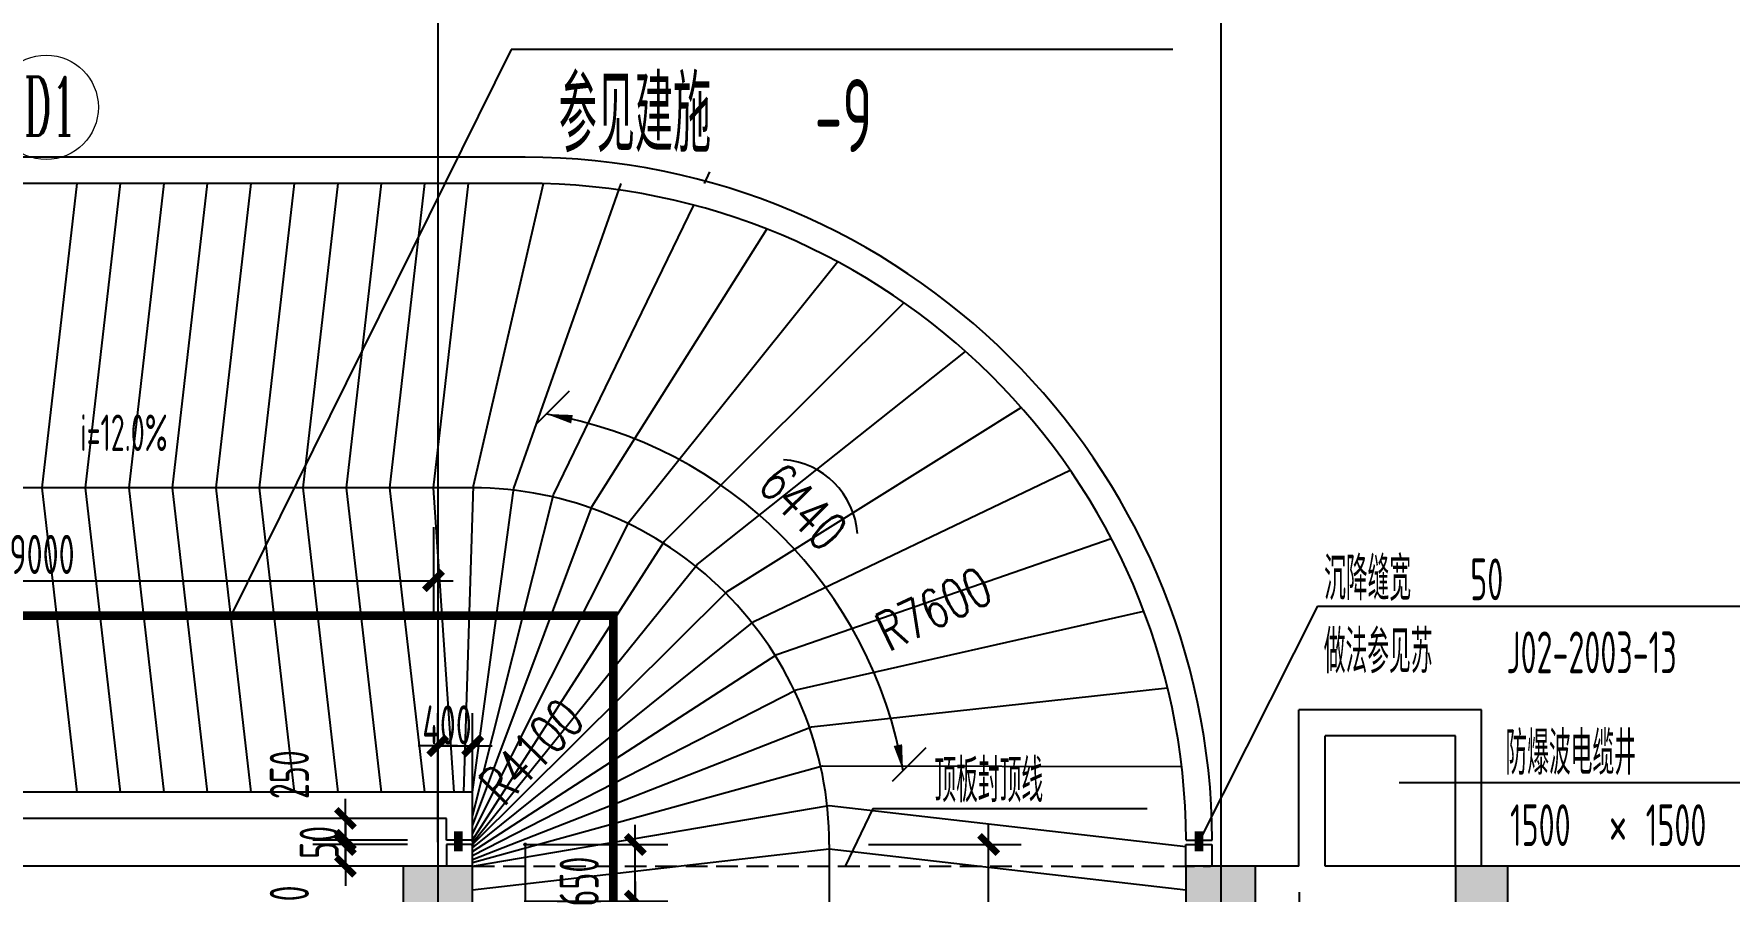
# Model space of a CAD drawing. Extents: x 1596194 to 1987057, y -212608 to 63160.
# Drawn here: x 1692386 to 1711875, y 31424 to 41279 of the extents above; entities that cross this region are included whole.
import ezdxf
from ezdxf.enums import TextEntityAlignment as Align

# ---------------------------------------------------------------- set-up
doc = ezdxf.new("R2010")
doc.units = 0
doc.header["$LTSCALE"] = 100
doc.header["$MEASUREMENT"] = 0
doc.linetypes.add('DASH', pattern=[0.35, 0.25, -0.1])
doc.layers.get('0').update_dxf_attribs({"linetype": 'CONTINUOUS'})
doc.layers.get('DEFPOINTS').update_dxf_attribs({"linetype": 'CONTINUOUS'})
doc.layers.add('AXIS', color=3, linetype='CONTINUOUS', lineweight=9)
for name, color, linetype in [('COLUMN', 1, 'CONTINUOUS'), ('DOTE', 251, 'CONTINUOUS'), ('PUB_DIM', 3, 'CONTINUOUS'), ('PUB_TEXT', 30, 'CONTINUOUS'), ('SOLID_HATCH', 40, 'CONTINUOUS'), ('STAIR', 5, 'CONTINUOUS'), ('WALL', 2, 'CONTINUOUS'), ('WINDOW', 4, 'CONTINUOUS'), ('图层2', 251, 'CONTINUOUS')]:
    doc.layers.add(name, color=color, linetype=linetype)
doc.styles.add('_TCH_DIM', font='SIMPLEX', dxfattribs={"bigfont": 'GBCBIG'})
doc.styles.add('COMPLEX', font='COMPLEX.shx')
doc.styles.add('DIM_FONT', font='SYSZ.shx', dxfattribs={"width": 0.7, "bigfont": 'SYFS.shx'})
doc.dimstyles.new('DIMN', dxfattribs={"dimtxt": 300, "dimasz": 1, "dimexe": 250, "dimexo": 300, "dimgap": 150, "dimtad": 1, "dimdec": 0, "dimzin": 0, "dimdsep": 46, "dimtxsty": 'DIM_FONT', "dimblk": 'ARCHTICK', "dimcen": 0.09, "dimclrt": 7, "dimazin": 2, "dimtfac": 1, "dimtdec": 0, "dimtix": 1, "dimtmove": 2, "dimatfit": 3, "dimldrblk": 'DOT', "dimfxl": 0, "dimtolj": 1, "dimtzin": 0, "dimarcsym": 0})
doc.dimstyles.new('DIMN150', dxfattribs={"dimscale": 1.5, "dimtxt": 300, "dimasz": 1, "dimexe": 250, "dimexo": 300, "dimgap": 30, "dimtad": 1, "dimdec": 0, "dimzin": 0, "dimdsep": 46, "dimtxsty": 'DIM_FONT', "dimblk": 'ARCHTICK', "dimcen": 0.09, "dimclrt": 7, "dimazin": 2, "dimtfac": 1, "dimtdec": 0, "dimtix": 1, "dimtmove": 2, "dimatfit": 3, "dimldrblk": 'DOT', "dimfxl": 0, "dimtolj": 1, "dimtzin": 0, "dimarcsym": 0})

# ---------------------------------------------------------------- blocks, each defined once
blk = doc.blocks.new('_archtick')
blk.add_line((-150, 0), (150, 0))
at = {"const_width": 50}
blk.add_lwpolyline([(-70, -70), (70, 70)], dxfattribs=at)
blk = doc.blocks.new('*D305')
at = {"layer": 'DEFPOINTS', "color": 0}
for p in [(1695968, 31960), (1697130, 31960), (1697130, 31710)]:
    blk.add_point(p, dxfattribs=at)
at = {"layer": 'PUB_DIM', "color": 0, "lineweight": -2}
for p, q in [((1696680, 31960), (1695593, 31960)), ((1695968, 31710), (1695968, 31960)), ((1696680, 31710), (1695593, 31710))]:
    blk.add_line(p, q, dxfattribs=at)
at = {"layer": 'PUB_DIM', "color": 0, "lineweight": -2, "xscale": 1.5, "yscale": 1.5, "zscale": 1.5}
for p, rotation in [((1695968, 31960), 90), ((1695968, 31710), 270)]:
    blk.add_blockref('_archtick', p, dxfattribs=dict(at, rotation=rotation))
at = {"layer": 'PUB_DIM', "color": 7, "insert": (1695323, 31208), "char_height": 450, "attachment_point": 5, "rotation": 90, "style": 'DIM_FONT'}
blk.add_mtext('\\A1;250', dxfattribs=at)
blk = doc.blocks.new('_Dot')
at = {"color": 0, "linetype": 'ByBlock', "lineweight": -2}
blk.add_line((-0.5, 0), (-1, 0), dxfattribs=at)
at = {"color": 0, "linetype": 'ByBlock', "const_width": 0.5}
blk.add_lwpolyline([(-0.25, 0, 1), (0.25, 0, 1)], format="xyb", close=True, dxfattribs=at)
blk = doc.blocks.new('*D306')
at = {"layer": 'DEFPOINTS', "color": 0}
for p in [(1695968, 32010), (1697130, 32010), (1697130, 31960)]:
    blk.add_point(p, dxfattribs=at)
at = {"layer": 'PUB_DIM', "color": 0, "lineweight": -2}
for p, q in [((1696680, 32010), (1695593, 32010)), ((1695968, 32010), (1695968, 32012)), ((1695968, 31960), (1695968, 32010)), ((1696680, 31960), (1695593, 31960)), ((1695968, 31960), (1695968, 31959))]:
    blk.add_line(p, q, dxfattribs=at)
at = {"layer": 'PUB_DIM', "color": 0, "lineweight": -2, "xscale": 1.5, "yscale": 1.5, "zscale": 1.5}
for p, rotation in [((1695968, 32010), 270), ((1695968, 31960), 90)]:
    blk.add_blockref('_archtick', p, dxfattribs=dict(at, rotation=rotation))
at = {"layer": 'PUB_DIM', "color": 7, "insert": (1695666, 31985), "char_height": 450, "attachment_point": 5, "rotation": 90, "style": 'DIM_FONT'}
blk.add_mtext('\\A1;50', dxfattribs=at)
blk = doc.blocks.new('*D307')
at = {"layer": 'DEFPOINTS', "color": 0}
for p in [(1695968, 32260), (1697130, 32260), (1697130, 32010)]:
    blk.add_point(p, dxfattribs=at)
at = {"layer": 'PUB_DIM', "color": 0, "lineweight": -2}
for p, q in [((1696680, 32260), (1695593, 32260)), ((1695968, 32010), (1695968, 32260)), ((1696680, 32010), (1695593, 32010))]:
    blk.add_line(p, q, dxfattribs=at)
at = {"layer": 'PUB_DIM', "color": 0, "lineweight": -2, "xscale": 1.5, "yscale": 1.5, "zscale": 1.5}
for p, rotation in [((1695968, 32260), 90), ((1695968, 32010), 270)]:
    blk.add_blockref('_archtick', p, dxfattribs=dict(at, rotation=rotation))
at = {"layer": 'PUB_DIM', "color": 7, "insert": (1695323, 32763), "char_height": 450, "attachment_point": 5, "rotation": 90, "style": 'DIM_FONT'}
blk.add_mtext('\\A1;250', dxfattribs=at)
blk = doc.blocks.new('*D519')
at = {"layer": 'DEFPOINTS', "color": 0}
for p in [(1706030, 31710), (1706930, 31712), (1706933, 30313)]:
    blk.add_point(p, dxfattribs=at)
at = {"layer": 'PUB_DIM', "color": 0, "lineweight": -2}
for p, q in [((1706031, 31410), (1706034, 30061)), ((1706931, 31412), (1706934, 30063)), ((1706033, 30311), (1706933, 30313))]:
    blk.add_line(p, q, dxfattribs=at)
for p, rotation in [((1706033, 30311), 180.1329176974274), ((1706933, 30313), 0.1329176974274373)]:
    blk.add_blockref('_archtick', p, dxfattribs=dict(at, rotation=rotation))
at = {"layer": 'PUB_DIM', "color": 7, "insert": (1706483, 30634), "char_height": 300, "attachment_point": 5, "rotation": 0.1329, "style": 'DIM_FONT'}
blk.add_mtext('\\A1;900', dxfattribs=at)
blk = doc.blocks.new('*D754')
at = {"layer": 'DEFPOINTS', "color": 0}
for p in [(1697430, 33095), (1697030, 31538), (1697430, 31538)]:
    blk.add_point(p, dxfattribs=at)
at = {"layer": 'PUB_DIM', "color": 0, "lineweight": -2}
for p, q in [((1697030, 31988), (1697030, 33470)), ((1697430, 31988), (1697430, 33470)), ((1697030, 33095), (1697430, 33095))]:
    blk.add_line(p, q, dxfattribs=at)
at = {"layer": 'PUB_DIM', "color": 0, "lineweight": -2, "xscale": 1.5, "yscale": 1.5, "zscale": 1.5, "rotation": 180}
blk.add_blockref('_archtick', (1697030, 33095), dxfattribs=at)
at = {"layer": 'PUB_DIM', "color": 0, "lineweight": -2, "xscale": 1.5, "yscale": 1.5, "zscale": 1.5}
blk.add_blockref('_archtick', (1697430, 33095), dxfattribs=at)
at = {"layer": 'PUB_DIM', "color": 7, "insert": (1697136, 33335), "char_height": 450, "attachment_point": 5, "style": 'DIM_FONT'}
blk.add_mtext('\\A1;400', dxfattribs=at)
blk = doc.blocks.new('*D755')
at = {"layer": 'DEFPOINTS', "color": 0}
for p in [(1697571, 31960), (1699300, 31960), (1697571, 31310)]:
    blk.add_point(p, dxfattribs=at)
at = {"layer": 'PUB_DIM', "color": 0, "lineweight": -2}
for p, q in [((1698021, 31960), (1699675, 31960)), ((1699300, 31310), (1699300, 31960)), ((1698021, 31310), (1699675, 31310))]:
    blk.add_line(p, q, dxfattribs=at)
at = {"layer": 'PUB_DIM', "color": 0, "lineweight": -2, "xscale": 1.5, "yscale": 1.5, "zscale": 1.5}
for p, rotation in [((1699300, 31960), 90), ((1699300, 31310), 270)]:
    blk.add_blockref('_archtick', p, dxfattribs=dict(at, rotation=rotation))
at = {"layer": 'PUB_DIM', "color": 7, "insert": (1698655, 31534), "char_height": 450, "attachment_point": 5, "rotation": 90, "style": 'DIM_FONT'}
blk.add_mtext('\\A1;650', dxfattribs=at)
blk = doc.blocks.new('*D756')
at = {"layer": 'DEFPOINTS', "color": 0}
for p in [(1697030, 32428), (1698034, 32428), (1698034, 30550)]:
    blk.add_point(p, dxfattribs=at)
at = {"layer": 'PUB_DIM', "color": 0, "lineweight": -2}
for p, q in [((1697030, 31978), (1697030, 30175)), ((1698034, 31978), (1698034, 30175)), ((1697030, 30550), (1698034, 30550))]:
    blk.add_line(p, q, dxfattribs=at)
at = {"layer": 'PUB_DIM', "color": 0, "lineweight": -2, "xscale": 1.5, "yscale": 1.5, "zscale": 1.5, "rotation": 180}
blk.add_blockref('_archtick', (1697030, 30550), dxfattribs=at)
at = {"layer": 'PUB_DIM', "color": 0, "lineweight": -2, "xscale": 1.5, "yscale": 1.5, "zscale": 1.5}
blk.add_blockref('_archtick', (1698034, 30550), dxfattribs=at)
at = {"layer": 'PUB_DIM', "color": 7, "insert": (1698090, 30878), "char_height": 450, "attachment_point": 5, "style": 'DIM_FONT'}
blk.add_mtext('\\A1;1004', dxfattribs=at)
blk = doc.blocks.new('*D762')
at = {"layer": 'DEFPOINTS', "color": 0}
for p in [(1701530, 31960), (1703362, 31960), (1701530, 28010)]:
    blk.add_point(p, dxfattribs=at)
at = {"layer": 'PUB_DIM', "color": 0, "lineweight": -2}
for p, q in [((1701980, 31960), (1703737, 31960)), ((1703362, 28010), (1703362, 31960)), ((1701980, 28010), (1703737, 28010))]:
    blk.add_line(p, q, dxfattribs=at)
at = {"layer": 'PUB_DIM', "color": 0, "lineweight": -2, "xscale": 1.5, "yscale": 1.5, "zscale": 1.5}
for p, rotation in [((1703362, 31960), 90), ((1703362, 28010), 270)]:
    blk.add_blockref('_archtick', p, dxfattribs=dict(at, rotation=rotation))
at = {"layer": 'PUB_DIM', "color": 7, "insert": (1703060, 29985), "char_height": 450, "attachment_point": 5, "rotation": 90, "style": 'DIM_FONT'}
blk.add_mtext('\\A1;3950', dxfattribs=at)
blk = doc.blocks.new('*D1042')
at = {"layer": 'DEFPOINTS', "color": 0}
for p in [(1687980, 36060), (1696980, 36060), (1696980, 34993)]:
    blk.add_point(p, dxfattribs=at)
at = {"layer": 'PUB_DIM', "color": 0, "lineweight": -2}
for p, q in [((1687980, 35610), (1687980, 34618)), ((1696980, 35610), (1696980, 34618)), ((1687980, 34993), (1696980, 34993))]:
    blk.add_line(p, q, dxfattribs=at)
at = {"layer": 'PUB_DIM', "color": 0, "lineweight": -2, "xscale": 1.5, "yscale": 1.5, "zscale": 1.5, "rotation": 180}
blk.add_blockref('_archtick', (1687980, 34993), dxfattribs=at)
at = {"layer": 'PUB_DIM', "color": 0, "lineweight": -2, "xscale": 1.5, "yscale": 1.5, "zscale": 1.5}
blk.add_blockref('_archtick', (1696980, 34993), dxfattribs=at)
at = {"layer": 'PUB_DIM', "color": 7, "insert": (1692480, 35295), "char_height": 450, "attachment_point": 5, "style": 'DIM_FONT'}
blk.add_mtext('\\A1;9000', dxfattribs=at)
blk = doc.blocks.new('_fzh')
for p, q in [((-0.5, 0.5), (-0.5, -0.5)), ((0.5, 0.5), (-0.5, 0.5)), ((0.5, -0.5), (0.5, 0.5)), ((-0.5, -0.5), (0.5, -0.5))]:
    blk.add_line(p, q)
at = {"layer": 'SOLID_HATCH'}
blk.add_solid([(0.5, 0.5), (0.5, -0.5), (-0.5, 0.5), (-0.5, -0.5)], dxfattribs=at)

msp = doc.modelspace()

# ---------------------------------------------------------------- hatches: boundary and pattern name
at = {"layer": 'WINDOW'}
h = msp.add_hatch(color=256, dxfattribs=at)
edge = h.paths.add_edge_path()
edge.add_arc((1697430.206, 31960.131), 10, 0, 360)
h = msp.add_hatch(color=256, dxfattribs=at)
edge = h.paths.add_edge_path()
edge.add_arc((1698034.319, 31960.131), 10, 0, 360)

# ---------------------------------------------------------------- linework, layer by layer
at = {"layer": 'AXIS'}
msp.add_circle((1692527.654, 40434.59), 600, dxfattribs=at)
at = {"layer": 'DOTE'}
for p, q in [((1697030.206, 50334.236), (1697030.206, -36126.938)), ((1706030.206, 50334.236), (1706030.206, -36126.938))]:
    msp.add_line(p, q, dxfattribs=at)
at = {"layer": 'PUB_DIM'}
for p, q in [((1698157.999, 36787.923), (1698543.911, 37173.835)), ((1702257.999, 32687.916), (1702643.911, 33073.828))]:
    msp.add_line(p, q, dxfattribs=at)
for points in [[(1698572.74, 36849.167, 99, 0, 0), (1698278.746, 36908.67, 0, 0, 0)], [(1695297.07, 36323.538, 0, 0, 0), (1692589.776, 36323.538, 120, 0, 0), (1692139.776, 36323.538, 0, 0, 0)], [(1698034.319, 31960.131, 0, 0, 0), (1704604.491, 35141.772, 99, 0, 0), (1704874.498, 35272.524, 0, 0, 0)], [(1697430.206, 31960.131, 0, 0, 0), (1700083.969, 34679.973, 99, 0, 0), (1700293.477, 34894.698, 0, 0, 0)], [(1702378.746, 32808.663, 0, 99, 0), (1702319.243, 33102.657, 99, 0, 0)]]:
    msp.add_lwpolyline(points, format="xyseb", dxfattribs=at)
at = {"layer": 'PUB_DIM', "const_width": 100}
for points in [[(1697267.482, 31882.374), (1697267.482, 32111.056)], [(1705782.164, 31882.374), (1705782.164, 32111.056)]]:
    msp.add_lwpolyline(points, dxfattribs=at)
at = {"layer": 'PUB_DIM'}
msp.add_arc((1697430.206, 31960.131), 5020.762, 9.7299467, 80.2699609, dxfattribs=at)
at = {"layer": 'PUB_DIM', "color": 7}
msp.add_arc((1700938.326, 35468.246), 918.285, 4.2021349, 85.7977727, dxfattribs=at)
at = {"layer": 'PUB_TEXT'}
for p, q in [((1697873.671, 41097.916), (1694649.248, 34589.466)), ((1705480.084, 41097.916), (1697873.671, 41097.916)), ((1707141.772, 34699.926), (1705782.164, 31996.715)), ((1707141.772, 34699.926), (1713059.594, 34699.926)), ((1715008.794, 32667.941), (1708081.439, 32667.941)), ((1702031.818, 32373.142), (1701711.22, 31710.131)), ((1702031.818, 32373.142), (1705184.469, 32373.142))]:
    msp.add_line(p, q, dxfattribs=at)
at = {"layer": 'STAIR'}
for p, q in [((1697430.206, 36060.131), (1688030.206, 36060.131)), ((1701530.206, 31960.125), (1701530.206, 24410.131))]:
    msp.add_line(p, q, dxfattribs=at)
for points in [[(1700094.236, 39560.131), (1700158.565, 39692.952)], [(1692882.505, 32560.131), (1692480.206, 36060.131), (1692882.505, 39560.131)], [(1693382.505, 32560.131), (1692980.206, 36060.131), (1693382.505, 39560.131)], [(1693882.505, 32560.131), (1693480.206, 36060.131), (1693882.505, 39560.131)], [(1694382.505, 32560.131), (1693980.206, 36060.131), (1694382.505, 39560.131)], [(1694882.505, 32560.131), (1694480.206, 36060.131), (1694882.505, 39560.131)], [(1695382.505, 32560.131), (1694980.206, 36060.131), (1695382.505, 39560.131)], [(1695882.505, 32560.131), (1695480.206, 36060.131), (1695882.505, 39560.131)], [(1696382.505, 32560.131), (1695980.206, 36060.131), (1696382.505, 39560.131)], [(1696882.505, 32560.131), (1696480.206, 36060.131), (1696882.505, 39560.131)], [(1697218.405, 32560.131), (1696980.206, 36060.131), (1697382.505, 39560.131)], [(1697329.741, 32560.131), (1697442.09, 36084.736), (1698243.523, 39560.131)], [(1697430.206, 32560.131), (1697903.824, 36057.47), (1699138.274, 39560.131)], [(1697430.206, 32285.131), (1698359.603, 35978.679), (1699972.521, 39308.83)], [(1697430.206, 32173.218), (1698803.693, 35849.352), (1700814.343, 39033.424)], [(1697430.206, 32081.222), (1699230.512, 35671.115), (1701624.142, 38658.875)], [(1697430.293, 32010.131), (1699634.69, 35446.211), (1702389.371, 38188.576)], [(1697430.206, 31978.737), (1700011.146, 35177.467), (1703097.792, 37627.692)], [(1697430.206, 31960.131), (1700355.145, 34868.264), (1703737.765, 36983.149)], [(1697430.206, 31922.096), (1700662.361, 34522.489), (1704298.545, 36263.557)], [(1697430.206, 31881.33), (1700928.931, 34144.491), (1704770.563, 35479.082)], [(1697430.206, 31835.131), (1701151.502, 33739.023), (1705145.687, 34641.259)], [(1697430.206, 31788.72), (1701327.276, 33311.185), (1705417.444, 33762.758)], [(1697430.206, 31753.381), (1701454.042, 32866.356), (1705581.027, 32857.11)], [(1697430.206, 31710.131), (1701530.206, 32410.131), (1705630.206, 31938.867)], [(1697430.206, 31438.867), (1701530.206, 31910.131), (1705630.206, 31438.867)]]:
    msp.add_lwpolyline(points, dxfattribs=at)
msp.add_arc((1697430.206, 31960.131), 4100, 359.9999076, 90, dxfattribs=at)
at = {"layer": 'WALL'}
for p, q in [((1698034.319, 39860.131), (1688030.206, 39860.131)), ((1698034.319, 39560.131), (1688030.206, 39560.131)), ((1706930.206, 31710.131), (1706930.206, 33510.131)), ((1709030.206, 33510.131), (1706930.206, 33510.131)), ((1709030.206, 31710.131), (1709030.206, 33510.131)), ((1707230.206, 31710.131), (1707230.206, 33210.131)), ((1708730.206, 33210.131), (1707230.206, 33210.131)), ((1708730.206, 31710.131), (1708730.206, 33210.131)), ((1697430.206, 32560.131), (1688030.206, 32560.131)), ((1697430.206, 32010.131), (1697430.206, 32560.131)), ((1697130.206, 32260.131), (1688030.206, 32260.131)), ((1697130.206, 32010.131), (1697130.206, 32260.131)), ((1697430.206, 32010.131), (1697130.206, 32010.131)), ((1705634.155, 32010.131), (1705934.161, 32010.131)), ((1697130.206, 31960.131), (1697130.206, 31710.131)), ((1697430.206, 31960.131), (1697130.206, 31960.131)), ((1697430.206, 31710.131), (1697430.206, 31960.131)), ((1705630.206, 31960.131), (1705930.206, 31960.131)), ((1705630.206, 31710.131), (1705630.206, 31960.131)), ((1705930.206, 31960.131), (1705930.206, 31710.131)), ((1696630.206, 31710.131), (1688430.206, 31710.131)), ((1706930.206, 31710.131), (1705630.206, 31710.131)), ((1708730.206, 31710.131), (1707230.206, 31710.131)), ((1714630.206, 31710.131), (1709330.206, 31710.131))]:
    msp.add_line(p, q, dxfattribs=at)
for radius, start in [(7900, 0.3626339), (7600, 0.3769486)]:
    msp.add_arc((1698034.319, 31960.131), radius, start, 90, dxfattribs=at)
at = {"layer": 'WINDOW', "linetype": 'DASH', "ltscale": 10}
msp.add_line((1697430.206, 31710.131), (1705911.501, 31710.131), dxfattribs=at)
at = {"layer": 'WINDOW'}
for centre in [(1697430.206, 31960.131), (1698034.319, 31960.131)]:
    msp.add_circle(centre, 10, dxfattribs=at)
at = {"layer": '图层2', "linetype": 'DASH', "ltscale": 10, "const_width": 100}
msp.add_lwpolyline([(1684985.505, 34589.466), (1699049.127, 34589.466), (1699049.127, 21243.945), (1684985.505, 21243.945)], close=True, dxfattribs=at)

# ---------------------------------------------------------------- block references
at = {"layer": 'COLUMN'}
for p, xscale, yscale, zscale in [((1697030.206, 31310.131), 800, 800, 800), ((1706030.206, 31310.131), 800, 800, 800), ((1709030.206, 31410.131), 600, 600, 600)]:
    msp.add_blockref('_fzh', p, dxfattribs=dict(at, xscale=xscale, yscale=yscale, zscale=zscale))

# ---------------------------------------------------------------- texts
at = {"layer": 'AXIS', "style": 'COMPLEX', "width": 0.604839}
msp.add_attdef('D1', text='', height=672, rotation=360, dxfattribs=at).set_placement((1692273.679, 40111.605), (1692873.679, 40111.605), align=Align.FIT)
at = {"layer": 'PUB_DIM', "color": 7, "style": '_TCH_DIM', "width": 0.705882}
for s, rotation, p in [('6440', 314.9999538, (1700690.068, 36068.516)), ('R7600', 25.8388319, (1702214.387, 34172.468)), ('R4100', 45.7045238, (1697790.81, 32386.397))]:
    msp.add_text(s, height=446.25, rotation=rotation, dxfattribs=at).set_placement(p)
at = {"layer": 'PUB_TEXT', "style": 'DIM_FONT'}
for s, height, width, p in [('参见建施', 868.1102, 0.7, (1698420.945, 39920.004)), ('-9', 840, 0.65625, (1701360.945, 39920.004)), ('i=12.0%', 420, 0.65625, (1692917.798, 36483.538)), ('沉降缝宽', 496.063, 0.7, (1707219.247, 34768.459)), ('50', 480, 0.65625, (1708899.247, 34768.459)), ('做法参见苏', 496.063, 0.7, (1707215.386, 33929.186)), ('J02-2003-13', 480, 0.65625, (1709315.386, 33929.186)), ('防爆波电缆井', 496.063, 0.7, (1709304.021, 32762.822)), ('顶板封顶线', 496.063, 0.7, (1702738.673, 32445.552)), ('1500', 480, 0.65625, (1709356.256, 31942.65)), ('1500', 480, 0.65625, (1710916.256, 31942.65)), ('×', 496.063, 0.7, (1710496.256, 31942.65))]:
    msp.add_text(s, height=height, dxfattribs=dict(at, width=width)).set_placement(p)

# ---------------------------------------------------------------- dimensions: what is measured, and where the dimension line sits
at = {"layer": 'PUB_DIM'}
for p1, p2, distance, dimstyle, picture, middle in [((1687980.206, 36060.131), (1696980.206, 36060.131), -1067.162, 'DIMN150', '*D1042', (1692480.206, 35295.112)), ((1697130.206, 31960.131), (1697130.206, 32010.131), 1162.556, 'DIMN150', '*D306', (1695665.507, 31985.131)), ((1701530.206, 28010.131), (1701530.206, 31960.125), -1832.183, 'DIMN150', '*D762', (1703060.246, 29985.128)), ((1706030.206, 31710.131), (1706930.206, 31712.219), -1399.058, 'DIMN', '*D519', (1706482.706, 30633.549))]:
    dim = msp.add_aligned_dim(p1=p1, p2=p2, distance=distance, dimstyle=dimstyle, dxfattribs=at)
    dim.commit()
    dim.dimension.update_dxf_attribs({"geometry": picture, "text_midpoint": middle})
for base, p1, p2, angle, picture, middle in [((1697430.206, 33095.181), (1697030.206, 31537.897), (1697430.206, 31537.897), 0, '*D754', (1697135.688, 33334.763)), ((1695967.65, 32260.131), (1697130.206, 32010.131), (1697130.206, 32260.131), 90, '*D307', (1695322.65, 32762.631)), ((1698034.319, 30549.823), (1697030.206, 32428.093), (1698034.319, 32428.093), 0, '*D756', (1698090.251, 30878.094)), ((1695967.65, 31960.131), (1697130.206, 31710.131), (1697130.206, 31960.131), 90, '*D305', (1695322.65, 31207.631)), ((1699299.969, 31960.131), (1697571.097, 31310.131), (1697571.097, 31960.131), 90, '*D755', (1698654.969, 31533.773))]:
    dim = msp.add_linear_dim(base=base, p1=p1, p2=p2, angle=angle, dimstyle='DIMN150', dxfattribs=at)
    dim.commit()
    dim.dimension.update_dxf_attribs({"geometry": picture, "text_midpoint": middle, "dimtype": 129})

doc.saveas('drawing.dxf')
